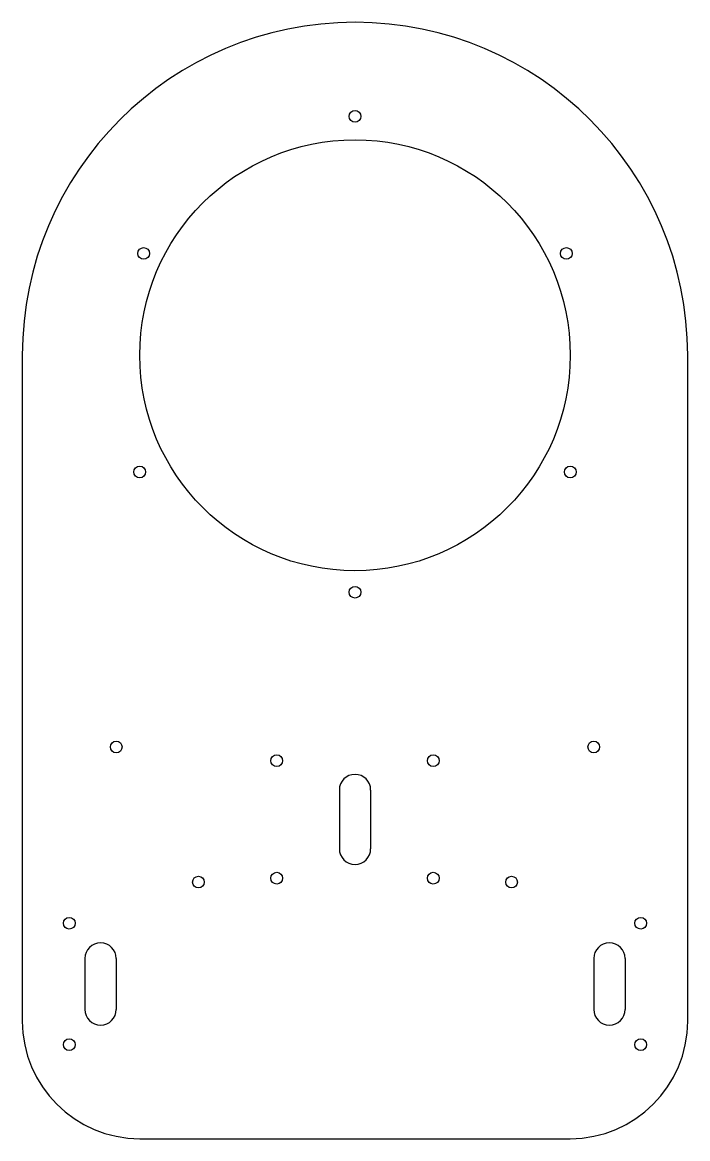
# Model space of a CAD drawing. Header units: millimetres. Extents: x -85 to 85, y -100 to 185.
import ezdxf

# ---------------------------------------------------------------- set-up
doc = ezdxf.new("R2010")
doc.units = ezdxf.units.MM

msp = doc.modelspace()

# ---------------------------------------------------------------- linework, layer by layer
at = {"color": 7, "linetype": 'Continuous', "lineweight": 25}
for p, q in [((-85, 100), (-85, -70)), ((85, -70), (85, 100)), ((-4, -11), (-4, -26)), ((4, -11), (4, -26)), ((-69, -54), (-69, -67)), ((-61, -54), (-61, -67)), ((61, -54), (61, -67)), ((69, -54), (69, -67)), ((-55, -100), (55, -100))]:
    msp.add_line(p, q, dxfattribs=at)
for centre, radius in [((0, 161), 1.5), ((0, 100), 55), ((-54, 126), 1.5), ((54, 126), 1.5), ((-55, 70.2), 1.5), ((55, 70.2), 1.5), ((0, 39.5), 1.5), ((-61, 0), 1.5), ((61, 0), 1.5), ((-20, -3.5), 1.5), ((20, -3.5), 1.5), ((-40, -34.5), 1.5), ((-20, -33.5), 1.5), ((20, -33.5), 1.5), ((40, -34.5), 1.5), ((-73, -45), 1.5), ((73, -45), 1.5), ((-73, -76), 1.5), ((73, -76), 1.5)]:
    msp.add_circle(centre, radius, dxfattribs=at)
for centre, radius, start, end in [((0, 100), 85, 0, 180), ((0, -11), 4, 0, 180), ((0, -26), 4, 180, 0), ((-65, -54), 4, 0, 180), ((65, -54), 4, 0, 180), ((-65, -67), 4, 180, 0), ((65, -67), 4, 180, 0), ((-55, -70), 30, 180, 270), ((55, -70), 30, 270, 0)]:
    msp.add_arc(centre, radius, start, end, dxfattribs=at)

doc.saveas('drawing.dxf')
